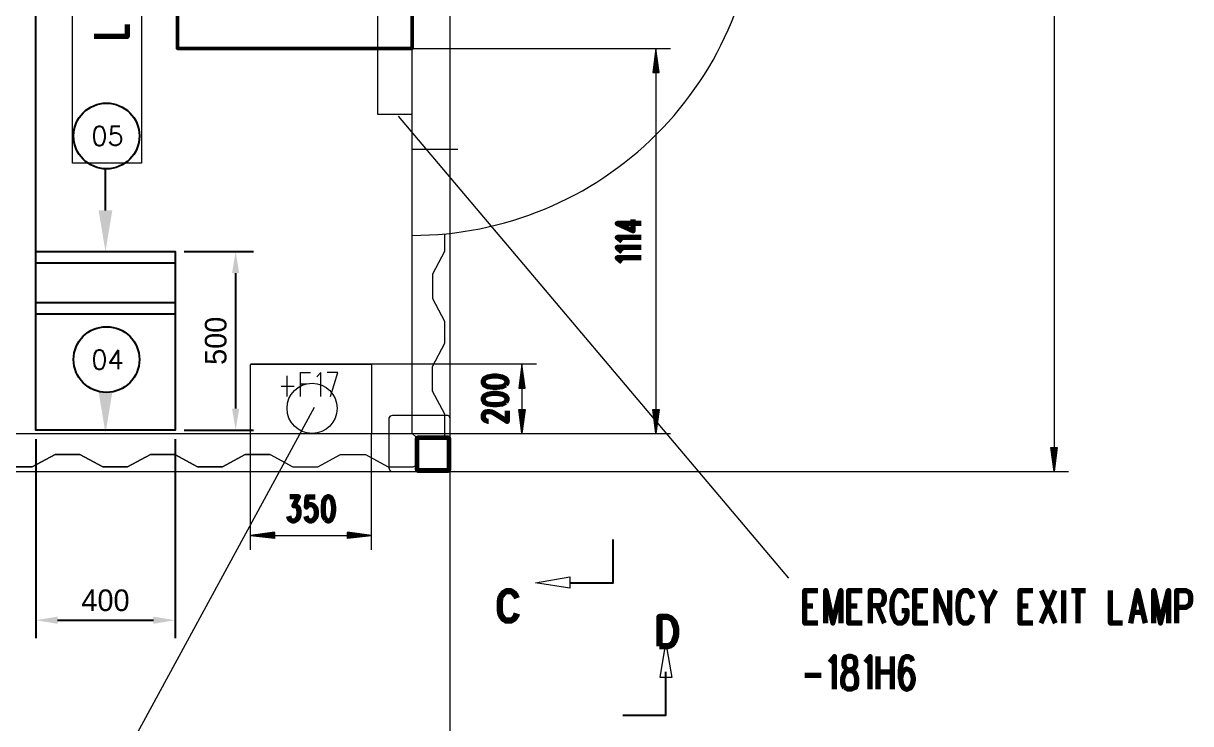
# Model space of a CAD drawing. Header units: metres. Extents: x 1223 to 5739, y -151236 to 19014.
# Drawn here: x 5257 to 5338.1, y -151068.7 to -151020 of the extents above; entities that cross this region are included whole.
import ezdxf
from ezdxf.enums import TextEntityAlignment as Align

# ---------------------------------------------------------------- set-up
doc = ezdxf.new("R2010")
doc.units = ezdxf.units.M
doc.layers.add('3', color=4, linetype='Continuous', lineweight=0)
for name, color, linetype in [('5', 5, 'Continuous'), ('AL2', 7, 'Continuous'), ('ELL4', 3, 'Continuous'), ('PDF_Geometry', 7, 'Continuous')]:
    doc.layers.add(name, color=color, linetype=linetype)
doc.styles.add('R80', font='simplex.shx', dxfattribs={"height": 2})
doc.dimstyles.new('ISO-25', dxfattribs={"dimtxt": 2.5, "dimasz": 2.5, "dimexe": 1.25, "dimexo": 0.625, "dimtad": 1, "dimtxsty": 'Standard', "dimcen": 2.5, "dimadec": 0, "dimazin": 0, "dimtfac": 1, "dimtmove": 0, "dimatfit": 3, "dimfxl": 1, "dimarcsym": 0})

# ---------------------------------------------------------------- blocks, each defined once
blk = doc.blocks.new('*D8')
at = {"color": 0, "lineweight": -2}
for p, q in [((5257.91, -151048.882), (5257.91, -151062.715)), ((5267.574, -151048.882), (5267.574, -151062.715)), ((5259.41, -151061.465), (5266.074, -151061.465))]:
    blk.add_line(p, q, dxfattribs=at)
at = {"color": 0}
for points in [[(5259.41, -151061.215), (5259.41, -151061.715), (5257.91, -151061.465)], [(5266.074, -151061.715), (5266.074, -151061.215), (5267.574, -151061.465)]]:
    blk.add_solid(points, dxfattribs=at)
at = {"layer": 'Defpoints', "color": 0}
for p in [(5257.91, -151048.257), (5267.574, -151048.257), (5267.574, -151061.465)]:
    blk.add_point(p, dxfattribs=at)
at = {"color": 0, "insert": (5262.742, -151060.09), "char_height": 1.5, "attachment_point": 5}
blk.add_mtext('400', dxfattribs=at)
blk = doc.blocks.new('*D9')
at = {"color": 0, "lineweight": -2}
for p, q in [((5268.199, -151035.847), (5273.033, -151035.847)), ((5271.783, -151037.347), (5271.783, -151046.757)), ((5268.199, -151048.257), (5273.033, -151048.257))]:
    blk.add_line(p, q, dxfattribs=at)
at = {"color": 0}
for points in [[(5272.033, -151037.347), (5271.533, -151037.347), (5271.783, -151035.847)], [(5271.533, -151046.757), (5272.033, -151046.757), (5271.783, -151048.257)]]:
    blk.add_solid(points, dxfattribs=at)
at = {"layer": 'Defpoints', "color": 0}
for p in [(5267.574, -151035.847), (5267.574, -151048.257), (5271.783, -151048.257)]:
    blk.add_point(p, dxfattribs=at)
at = {"color": 0, "insert": (5270.408, -151042.052), "char_height": 1.5, "attachment_point": 5, "rotation": 90}
blk.add_mtext('500', dxfattribs=at)

msp = doc.modelspace()

# ---------------------------------------------------------------- linework, layer by layer
at = {"layer": '3', "color": 4, "lineweight": -2}
msp.add_line((5262.742, -151032.992), (5262.742, -151030.093), dxfattribs=at)
for centre in [(5262.813, -151027.82), (5262.813, -151043.353)]:
    msp.add_circle(centre, 2.284, dxfattribs=at)
for points in [[(5262.266, -151032.992), (5262.742, -151035.847), (5263.218, -151032.992)], [(5262.266, -151045.626), (5262.742, -151048.481), (5263.218, -151045.626)]]:
    msp.add_solid(points, dxfattribs=at)
at = {"layer": '5', "color": 5}
for p, q in [((5257.91, -151036.633), (5267.574, -151036.633)), ((5257.91, -151039.383), (5267.574, -151039.383)), ((5257.91, -151040.17), (5267.574, -151040.17))]:
    msp.add_line(p, q, dxfattribs=at)
msp.add_lwpolyline([(5257.91, -151035.847), (5267.574, -151035.847), (5267.574, -151048.257), (5257.91, -151048.257)], close=True, dxfattribs=at)
at = {"layer": 'AL2'}
msp.add_lwpolyline([(5257.91, -151035.847), (5257.91, -151019.383), (5243.768, -151019.383)], dxfattribs=at)
at = {"layer": 'PDF_Geometry', "color": 8, "lineweight": 13}
for points in [[(4989.002, -151051.122), (5284.294, -151051.122), (5284.294, -151048.725), (5286.692, -151048.725), (5286.692, -150964.01), (5284.294, -150964.01), (5284.294, -150961.612), (4989.002, -150961.612), (4989.002, -150964.01), (4986.605, -150964.01), (4986.605, -151048.725), (4989.063, -151048.725), (4989.307, -151048.481), (5054.697, -151048.481)], [(5328.633, -150961.612), (5328.633, -151051.122)], [(5284.294, -151048.725), (5284.05, -151048.481), (5284.05, -150963.807), (5306.118, -150963.807)], [(5284.05, -151026.332), (5281.653, -151026.332), (5281.653, -151019.118), (5284.05, -151019.118)], [(5267.733, -151021.739), (5301.993, -151021.739)], [(5300.977, -151021.739), (5300.977, -151048.481)], [(5300.815, -151023.406), (5300.977, -151022.186), (5301.14, -151023.406)], [(5300.876, -151023.426), (5300.977, -151022.613), (5301.079, -151023.426)], [(5300.936, -151023.426), (5300.977, -151023.06), (5301.038, -151023.426)], [(5283.075, -151026.433), (5310.182, -151058.539)], [(5284.05, -151028.73), (5287.22, -151028.73)], [(5286.326, -151048.867), (5286.326, -151047.14), (5285.453, -151045.555), (5285.453, -151044.681), (5285.453, -151043.827), (5286.326, -151042.222), (5286.326, -151040.718), (5285.473, -151039.133), (5285.473, -151038.28), (5285.473, -151037.406), (5286.326, -151035.821), (5286.326, -151034.622)], [(5292.687, -151043.685), (5272.813, -151043.685), (5281.226, -151043.685), (5281.226, -151048.481)], [(5272.813, -151048.501), (5272.813, -151043.705)], [(5291.671, -151043.685), (5291.671, -151048.481)], [(5275.353, -151045.92), (5275.353, -151044.478)], [(5276.288, -151045.92), (5276.288, -151044.254), (5276.979, -151044.254)], [(5277.69, -151045.92), (5277.69, -151044.254), (5277.426, -151044.559)], [(5278.361, -151045.92), (5278.889, -151044.254), (5278.137, -151044.254)], [(5291.508, -151045.351), (5291.671, -151044.132), (5291.833, -151045.351)], [(5291.569, -151045.351), (5291.671, -151044.559), (5291.772, -151045.351)], [(5274.947, -151045.209), (5275.841, -151045.209)], [(5276.288, -151045.047), (5276.715, -151045.047)], [(5291.63, -151045.372), (5291.671, -151045.006), (5291.711, -151045.372)], [(5254.078, -151081.765), (5258.183, -151081.765), (5277.264, -151046.652)], [(5291.508, -151046.814), (5291.671, -151048.054), (5291.833, -151046.814)], [(5291.569, -151046.814), (5291.671, -151047.607), (5291.772, -151046.814)], [(5291.63, -151046.814), (5291.671, -151047.18), (5291.711, -151046.814)], [(5300.815, -151046.814), (5300.977, -151048.054), (5301.14, -151046.814)], [(5300.876, -151046.814), (5300.977, -151047.607), (5301.079, -151046.814)], [(5300.936, -151046.814), (5300.977, -151047.18), (5301.038, -151046.814)], [(5089.709, -151048.481), (5282.425, -151048.481)], [(5272.813, -151048.481), (5292.687, -151048.481)], [(5272.813, -151056.568), (5272.813, -151048.481)], [(5281.226, -151056.568), (5281.226, -151048.481)], [(5284.05, -151048.481), (5301.993, -151048.481)], [(5286.692, -151117.488), (5286.692, -151048.725)], [(5328.47, -151049.456), (5328.633, -151050.696), (5328.795, -151049.456)], [(5328.531, -151049.456), (5328.633, -151050.249), (5328.734, -151049.456)], [(5328.572, -151049.456), (5328.633, -151049.822), (5328.673, -151049.456)], [(5274.175, -151049.944), (5273.301, -151049.944), (5272.448, -151049.944), (5270.863, -151050.818), (5269.136, -151050.818), (5267.551, -151049.944), (5266.677, -151049.944), (5267.551, -151049.944), (5269.136, -151050.818), (5270.863, -151050.818), (5272.448, -151049.944), (5273.301, -151049.944), (5274.175, -151049.944), (5275.76, -151050.818), (5277.487, -151050.818), (5279.072, -151049.944), (5279.925, -151049.944), (5280.799, -151049.944), (5282.384, -151050.818), (5284.111, -151050.818), (5284.294, -151050.716)], [(5284.294, -151051.122), (5329.628, -151051.122)], [(5286.692, -151125.352), (5286.692, -151050.98)], [(5272.813, -151055.572), (5281.226, -151055.572)], [(5272.813, -151055.572), (5281.226, -151055.572)], [(5274.48, -151055.41), (5273.26, -151055.572), (5274.48, -151055.735)], [(5274.48, -151055.735), (5273.26, -151055.572), (5274.48, -151055.41)], [(5274.5, -151055.674), (5273.687, -151055.572), (5274.5, -151055.45)], [(5274.5, -151055.471), (5273.687, -151055.572), (5274.5, -151055.694)], [(5274.5, -151055.613), (5274.134, -151055.572), (5274.5, -151055.511)], [(5274.5, -151055.532), (5274.134, -151055.572), (5274.5, -151055.633)], [(5279.539, -151055.674), (5280.352, -151055.572), (5279.539, -151055.45)], [(5279.539, -151055.471), (5280.352, -151055.572), (5279.539, -151055.694)], [(5279.539, -151055.613), (5279.905, -151055.572), (5279.539, -151055.511)], [(5279.539, -151055.532), (5279.905, -151055.572), (5279.539, -151055.633)], [(5279.56, -151055.41), (5280.779, -151055.572), (5279.56, -151055.735)], [(5279.56, -151055.735), (5280.779, -151055.572), (5279.56, -151055.41)]]:
    msp.add_lwpolyline(points, dxfattribs=at)
at = {"layer": 'PDF_Geometry', "color": 8, "lineweight": 50}
msp.add_lwpolyline([(5284.05, -150990.548), (5267.733, -150990.548), (5267.733, -151021.739), (5284.05, -151021.739)], close=True, dxfattribs=at)
at = {"layer": 'PDF_Geometry', "color": 8, "lineweight": 13}
for points in [[(5260.459, -151029.705), (5260.459, -150999.712), (5265.254, -150999.712), (5265.254, -151029.705)], [(5301.201, -151023.406), (5300.977, -151021.739), (5300.754, -151023.406)], [(5291.894, -151045.351), (5291.671, -151043.685), (5291.447, -151045.351)], [(5291.671, -151048.481), (5291.447, -151046.814), (5291.894, -151046.814)], [(5300.977, -151048.481), (5300.754, -151046.814), (5301.201, -151046.814)], [(5328.633, -151051.122), (5328.409, -151049.456), (5328.856, -151049.456)], [(5259.24, -151049.944), (5257.655, -151050.818), (5255.927, -151050.818), (5254.342, -151049.944), (5253.489, -151049.944), (5254.342, -151049.944), (5255.927, -151050.818), (5257.655, -151050.818), (5259.24, -151049.944), (5260.113, -151049.944), (5260.967, -151049.944), (5262.552, -151050.818), (5264.279, -151050.818), (5265.864, -151049.944), (5266.738, -151049.944), (5265.864, -151049.944), (5264.279, -151050.818), (5262.552, -151050.818), (5260.967, -151049.944), (5260.113, -151049.944)], [(5274.48, -151055.776), (5274.48, -151055.349), (5272.813, -151055.572)], [(5274.48, -151055.369), (5274.48, -151055.796), (5272.813, -151055.572)], [(5281.226, -151055.572), (5279.56, -151055.349), (5279.56, -151055.776)], [(5281.226, -151055.572), (5279.56, -151055.796), (5279.56, -151055.369)], [(5295.003, -151058.458), (5295.003, -151059.25), (5292.605, -151058.864)], [(5302.074, -151065.448), (5301.282, -151065.448), (5301.668, -151063.05)]]:
    msp.add_lwpolyline(points, close=True, dxfattribs=at)
msp.add_lwpolyline([(5284.05, -151034.724, 0.414547), (5308.049, -151010.726), (5308.049, -151017.452), (5308.049, -151010.726), (5284.05, -151010.726)], format="xyb", dxfattribs=at)
at = {"layer": 'PDF_Geometry', "color": 8, "lineweight": 70}
for points in [[(5264.238, -151020.073), (5264.238, -151020.906), (5261.963, -151020.906)], [(5299.961, -151033.891), (5298.295, -151033.891), (5299.392, -151034.419), (5299.392, -151033.627)], [(5299.961, -151034.866), (5298.295, -151034.866), (5298.6, -151035.13)], [(5299.961, -151035.577), (5298.295, -151035.577), (5298.6, -151035.862)], [(5299.961, -151036.289), (5298.295, -151036.289), (5298.6, -151036.573)], [(5290.634, -151046.916), (5290.634, -151047.668), (5289.842, -151047.14), (5289.598, -151047.018), (5289.435, -151046.977), (5289.273, -151046.977), (5289.11, -151047.018), (5289.049, -151047.079), (5288.968, -151047.201), (5288.968, -151047.404), (5289.049, -151047.505), (5289.11, -151047.566), (5289.273, -151047.627), (5289.354, -151047.627)], [(5275.455, -151054.231), (5275.496, -151054.394), (5275.557, -151054.475), (5275.719, -151054.556), (5275.882, -151054.556), (5276.044, -151054.475), (5276.146, -151054.313), (5276.207, -151054.069), (5276.207, -151053.906), (5276.146, -151053.683), (5276.105, -151053.601), (5275.983, -151053.52), (5275.821, -151053.52), (5276.146, -151052.89), (5275.557, -151052.89)], [(5276.654, -151054.231), (5276.695, -151054.394), (5276.756, -151054.475), (5276.918, -151054.556), (5277.081, -151054.556), (5277.223, -151054.475), (5277.345, -151054.313), (5277.406, -151054.069), (5277.406, -151053.906), (5277.345, -151053.683), (5277.223, -151053.52), (5277.081, -151053.439), (5276.918, -151053.439), (5276.756, -151053.52), (5276.695, -151053.601), (5276.756, -151052.89), (5277.304, -151052.89)], [(5312.214, -151061.668), (5311.32, -151061.668), (5311.32, -151059.393), (5312.214, -151059.393)], [(5312.783, -151061.668), (5312.783, -151059.393), (5313.271, -151061.668), (5313.819, -151059.393), (5313.819, -151061.668)], [(5315.303, -151061.668), (5314.388, -151061.668), (5314.388, -151059.393), (5315.303, -151059.393)], [(5315.872, -151061.668), (5315.872, -151059.393), (5316.481, -151059.393), (5316.685, -151059.494), (5316.766, -151059.596), (5316.827, -151059.819), (5316.827, -151060.043), (5316.766, -151060.266), (5316.685, -151060.368), (5316.481, -151060.47), (5315.872, -151060.47)], [(5318.066, -151060.795), (5318.412, -151060.795), (5318.412, -151061.12), (5318.351, -151061.343), (5318.209, -151061.567), (5318.066, -151061.668), (5317.782, -151061.668), (5317.64, -151061.567), (5317.518, -151061.343), (5317.436, -151061.12), (5317.396, -151060.795), (5317.396, -151060.266), (5317.436, -151059.941), (5317.518, -151059.718), (5317.64, -151059.494), (5317.782, -151059.393), (5318.066, -151059.393), (5318.209, -151059.494), (5318.351, -151059.718), (5318.412, -151059.941)], [(5319.875, -151061.668), (5318.96, -151061.668), (5318.96, -151059.393), (5319.875, -151059.393)], [(5320.444, -151061.668), (5320.444, -151059.393), (5321.399, -151061.668), (5321.399, -151059.393)], [(5322.964, -151061.12), (5322.903, -151061.343), (5322.76, -151061.567), (5322.618, -151061.668), (5322.334, -151061.668), (5322.212, -151061.567), (5322.069, -151061.343), (5322.008, -151061.12), (5321.968, -151060.795), (5321.968, -151060.266), (5322.008, -151059.941), (5322.069, -151059.718), (5322.212, -151059.494), (5322.334, -151059.393), (5322.618, -151059.393), (5322.76, -151059.494), (5322.903, -151059.718), (5322.964, -151059.941)], [(5324.02, -151061.668), (5324.02, -151060.47), (5323.532, -151059.393)], [(5324.569, -151059.393), (5324.02, -151060.47)], [(5327.17, -151061.668), (5326.276, -151061.668), (5326.276, -151059.393), (5327.17, -151059.393)], [(5327.739, -151061.668), (5328.714, -151059.393)], [(5327.739, -151059.393), (5328.714, -151061.668)], [(5329.303, -151061.668), (5329.303, -151059.393)], [(5329.852, -151059.393), (5330.827, -151059.393)], [(5330.319, -151061.668), (5330.319, -151059.393)], [(5333.388, -151061.668), (5332.555, -151061.668), (5332.555, -151059.393)], [(5333.957, -151061.668), (5334.424, -151059.393), (5334.973, -151061.668)], [(5335.562, -151061.668), (5335.562, -151059.393), (5336.029, -151061.668), (5336.578, -151059.393), (5336.578, -151061.668)], [(5337.167, -151061.668), (5337.167, -151059.393), (5337.777, -151059.393), (5337.98, -151059.494), (5338.061, -151059.596), (5338.122, -151059.819), (5338.122, -151060.144), (5338.061, -151060.368), (5337.98, -151060.47), (5337.777, -151060.591), (5337.167, -151060.591)], [(5311.32, -151060.47), (5311.869, -151060.47)], [(5314.388, -151060.47), (5314.957, -151060.47)], [(5316.339, -151060.47), (5316.827, -151061.668)], [(5318.96, -151060.47), (5319.529, -151060.47)], [(5326.276, -151060.47), (5326.824, -151060.47)], [(5334.079, -151060.917), (5334.77, -151060.917)], [(5313.393, -151066.261), (5313.393, -151063.985), (5313.027, -151064.412)], [(5315.851, -151066.261), (5315.851, -151063.985), (5315.506, -151064.412)], [(5316.42, -151066.261), (5316.42, -151063.985)], [(5317.396, -151063.985), (5317.396, -151066.261)], [(5317.965, -151065.509), (5318.026, -151065.936), (5318.168, -151066.159), (5318.371, -151066.261), (5318.432, -151066.261), (5318.656, -151066.159), (5318.798, -151065.936), (5318.859, -151065.611), (5318.859, -151065.509), (5318.798, -151065.184), (5318.656, -151064.96), (5318.432, -151064.859), (5318.371, -151064.859), (5318.168, -151064.96), (5318.026, -151065.184), (5317.965, -151065.509), (5317.965, -151064.96), (5318.026, -151064.412), (5318.168, -151064.087), (5318.371, -151063.985), (5318.513, -151063.985), (5318.717, -151064.087), (5318.798, -151064.31)], [(5311.32, -151065.285), (5312.458, -151065.285)], [(5316.42, -151065.062), (5317.396, -151065.062)]]:
    msp.add_lwpolyline(points, dxfattribs=at)
for points in [[(5290.553, -151045.108), (5290.634, -151044.965), (5290.634, -151044.843), (5290.553, -151044.701), (5290.309, -151044.579), (5289.923, -151044.518), (5289.679, -151044.518), (5289.273, -151044.579), (5289.049, -151044.701), (5288.968, -151044.843), (5288.968, -151044.965), (5289.049, -151045.108), (5289.273, -151045.229), (5289.679, -151045.27), (5289.923, -151045.27), (5290.309, -151045.229)], [(5290.553, -151046.306), (5290.634, -151046.164), (5290.634, -151046.042), (5290.553, -151045.9), (5290.309, -151045.778), (5289.923, -151045.717), (5289.679, -151045.717), (5289.273, -151045.778), (5289.049, -151045.9), (5288.968, -151046.042), (5288.968, -151046.164), (5289.049, -151046.306), (5289.273, -151046.428), (5289.679, -151046.469), (5289.923, -151046.469), (5290.309, -151046.428)], [(5278.015, -151054.475), (5278.158, -151054.556), (5278.28, -151054.556), (5278.422, -151054.475), (5278.544, -151054.231), (5278.605, -151053.845), (5278.605, -151053.601), (5278.544, -151053.195), (5278.422, -151052.971), (5278.28, -151052.89), (5278.158, -151052.89), (5278.015, -151052.971), (5277.893, -151053.195), (5277.853, -151053.601), (5277.853, -151053.845), (5277.893, -151054.231)], [(5314.104, -151066.159), (5314.023, -151066.058), (5313.962, -151065.834), (5313.962, -151065.509), (5314.023, -151065.285), (5314.165, -151065.062), (5314.368, -151064.96), (5314.632, -151064.859), (5314.795, -151064.737), (5314.856, -151064.534), (5314.856, -151064.31), (5314.795, -151064.087), (5314.571, -151063.985), (5314.307, -151063.985), (5314.104, -151064.087), (5314.023, -151064.31), (5314.023, -151064.534), (5314.104, -151064.737), (5314.226, -151064.859), (5314.51, -151064.96), (5314.714, -151065.062), (5314.856, -151065.285), (5314.917, -151065.509), (5314.917, -151065.834), (5314.856, -151066.058), (5314.795, -151066.159), (5314.571, -151066.261), (5314.307, -151066.261)]]:
    msp.add_lwpolyline(points, close=True, dxfattribs=at)
at = {"layer": 'PDF_Geometry', "color": 8, "lineweight": 18}
msp.add_lwpolyline([(5282.425, -151050.878), (5282.466, -151051.021), (5282.587, -151051.122), (5282.669, -151051.122), (5286.448, -151051.122), (5286.59, -151051.082), (5286.672, -151050.96), (5286.692, -151050.878), (5286.692, -151047.485), (5286.651, -151047.343), (5286.53, -151047.241), (5286.448, -151047.241), (5282.669, -151047.241), (5282.526, -151047.282), (5282.425, -151047.404), (5282.425, -151047.485)], close=True, dxfattribs=at)
at = {"layer": 'PDF_Geometry', "color": 8, "lineweight": 35}
for points in [[(5284.294, -151050.98), (5284.335, -151051.082), (5284.437, -151051.122), (5286.55, -151051.122), (5286.651, -151051.082), (5286.692, -151050.98), (5286.692, -151048.867), (5286.651, -151048.765), (5286.55, -151048.725), (5284.437, -151048.725), (5284.335, -151048.765), (5284.294, -151048.867)], [(5286.469, -151048.867), (5284.518, -151048.867), (5284.457, -151048.887), (5284.437, -151048.948), (5284.437, -151050.919), (5284.457, -151050.96), (5284.518, -151050.98), (5286.469, -151050.98), (5286.53, -151050.96), (5286.55, -151050.919), (5286.55, -151048.948), (5286.53, -151048.887)]]:
    msp.add_lwpolyline(points, close=True, dxfattribs=at)
at = {"layer": 'PDF_Geometry', "color": 8, "lineweight": 25}
for points in [[(5295.003, -151058.864), (5298.01, -151058.864), (5298.01, -151055.857)], [(5298.681, -151068.069), (5301.668, -151068.069), (5301.668, -151065.062)]]:
    msp.add_lwpolyline(points, dxfattribs=at)
at = {"layer": 'PDF_Geometry', "color": 8, "lineweight": 90}
msp.add_lwpolyline([(5291.325, -151060.998), (5291.244, -151061.201), (5291.081, -151061.404), (5290.919, -151061.486), (5290.573, -151061.486), (5290.411, -151061.404), (5290.248, -151061.201), (5290.167, -151060.998), (5290.126, -151060.713), (5290.126, -151060.226), (5290.167, -151059.941), (5290.248, -151059.738), (5290.411, -151059.555), (5290.573, -151059.454), (5290.919, -151059.454), (5291.081, -151059.555), (5291.244, -151059.738), (5291.325, -151059.941)], dxfattribs=at)
msp.add_lwpolyline([(5301.221, -151063.274), (5301.221, -151061.242), (5301.79, -151061.242), (5302.034, -151061.343), (5302.217, -151061.526), (5302.298, -151061.729), (5302.379, -151062.014), (5302.379, -151062.502), (5302.298, -151062.786), (5302.217, -151062.989), (5302.034, -151063.192), (5301.79, -151063.274)], close=True, dxfattribs=at)
at = {"layer": 'PDF_Geometry', "color": 8, "lineweight": 13}
msp.add_circle((5277.09, -151046.743), 1.738, dxfattribs=at)

# ---------------------------------------------------------------- texts
at = {"layer": 'ELL4', "style": 'R80'}
for s, p in [('05', (5262.884, -151027.821)), ('04', (5262.884, -151043.354))]:
    msp.add_text(s, height=1.3124, dxfattribs=at).set_placement(p, align=Align.MIDDLE)

# ---------------------------------------------------------------- dimensions: what is measured, and where the dimension line sits
for p1, distance, text, picture, middle in [((5267.574, -151035.847), 4.21, '500', '*D9', (5270.408, -151042.052)), ((5257.91, -151048.257), -13.208, '400', '*D8', (5262.742, -151060.09))]:
    dim = msp.add_aligned_dim(p1=p1, p2=(5267.574, -151048.257), distance=distance, text=text, dimstyle='ISO-25', override={"dimtxt": 1.5, "dimasz": 1.5, "dimtxsty": 'Standard'})
    dim.commit()
    dim.dimension.update_dxf_attribs({"geometry": picture, "text_midpoint": middle})

doc.saveas('drawing.dxf')
